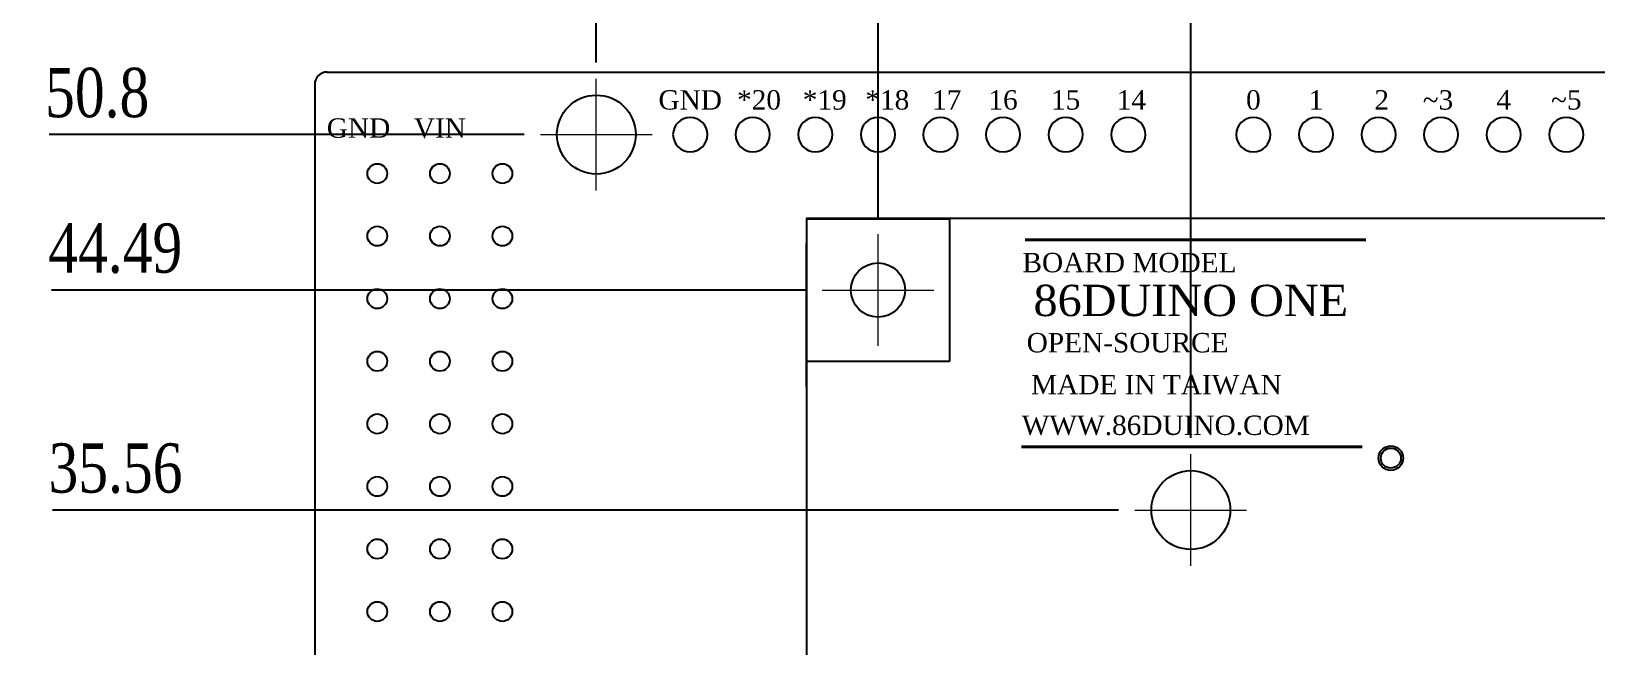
# Model space of a CAD drawing. Header units: millimetres. Extents: x 861 to 1253, y -31 to 249.
# Drawn here: x 1059.7 to 1155, y 139.4 to 176.8 of the extents above; entities that cross this region are included whole.
import ezdxf
from ezdxf.enums import TextEntityAlignment as Align

# ---------------------------------------------------------------- set-up
doc = ezdxf.new("R2010")
doc.units = ezdxf.units.MM
doc.header["$LTSCALE"] = 32.67
doc.header["$PDMODE"] = 3
doc.header["$PDSIZE"] = 0.3125
doc.linetypes.add('CENTER', pattern=[0.6, 0.375, -0.075, 0.075, -0.075])
doc.layers.get('0').update_dxf_attribs({"linetype": 'CONTINUOUS'})
doc.layers.get('Defpoints').update_dxf_attribs({"linetype": 'CONTINUOUS'})
doc.layers.add('COMP_ART', color=7, linetype='CONTINUOUS')
doc.layers.add('PIN_TOP', color=10, linetype='CONTINUOUS')
doc.layers.add('中心線2', color=1, linetype='CENTER', lineweight=15)
doc.layers.add('尺寸標柱線', color=3, linetype='CONTINUOUS', lineweight=15)
doc.styles.get("Standard").update_dxf_attribs({"font": 'times.ttf', "width": 0.8})
doc.dimstyles.new('ISO-25(2)', dxfattribs={"dimtxt": 3, "dimasz": 2.5, "dimexe": 1, "dimexo": 1, "dimgap": 1, "dimtad": 1, "dimlfac": 0.666667, "dimdsep": 46, "dimtxsty": 'Standard', "dimcen": 2.5, "dimclrd": 3, "dimclre": 3, "dimclrt": 2, "dimadec": 0, "dimazin": 2, "dimtfac": 1, "dimtmove": 0, "dimatfit": 3, "dimfxl": 0, "dimarcsym": 0})

# ---------------------------------------------------------------- blocks, each defined once
blk = doc.blocks.new('ROUND_110')
blk.add_circle((0, 0), 0.0275)
blk = doc.blocks.new('*D275')
at = {"layer": 'Defpoints', "color": 0}
for p in [(1069.695, 161.076), (1107.852, 161.076), (1229.356, 94.342)]:
    blk.add_point(p, dxfattribs=at)
at = {"layer": '尺寸標柱線', "color": 3, "lineweight": -2}
blk.add_line((1106.852, 161.076), (1060.929, 161.076), dxfattribs=at)
at = {"layer": '尺寸標柱線', "color": 2, "insert": (1064.812, 163.606), "char_height": 3, "attachment_point": 5}
blk.add_mtext('44.49', dxfattribs=at)
blk = doc.blocks.new('*D276')
at = {"layer": 'Defpoints', "color": 0}
for p in [(1067.625, 170.542), (1090.701, 170.542), (1229.356, 94.342)]:
    blk.add_point(p, dxfattribs=at)
at = {"layer": '尺寸標柱線', "color": 3, "lineweight": -2}
blk.add_line((1089.701, 170.542), (1060.797, 170.542), dxfattribs=at)
at = {"layer": '尺寸標柱線', "color": 2, "insert": (1063.711, 173.072), "char_height": 3, "attachment_point": 5}
blk.add_mtext('50.8', dxfattribs=at)
blk = doc.blocks.new('*D277')
at = {"layer": 'Defpoints', "color": 0}
for p in [(1094.101, 182.289), (1094.101, 173.942), (1229.356, 94.342)]:
    blk.add_point(p, dxfattribs=at)
at = {"layer": '尺寸標柱線', "color": 3, "lineweight": -2}
blk.add_line((1094.101, 174.942), (1094.101, 190.965), dxfattribs=at)
at = {"layer": '尺寸標柱線', "color": 2, "insert": (1091.571, 187.127), "char_height": 3, "attachment_point": 5, "rotation": 90}
blk.add_mtext('90.17', dxfattribs=at)
blk = doc.blocks.new('*D278')
at = {"layer": 'Defpoints', "color": 0}
for p in [(1111.252, 182.109), (1111.252, 164.476), (1229.356, 94.342)]:
    blk.add_point(p, dxfattribs=at)
at = {"layer": '尺寸標柱線', "color": 3, "lineweight": -2}
blk.add_line((1111.252, 165.476), (1111.252, 190.828), dxfattribs=at)
at = {"layer": '尺寸標柱線', "color": 2, "insert": (1108.722, 186.968), "char_height": 3, "attachment_point": 5, "rotation": 90}
blk.add_mtext('78.74', dxfattribs=at)
blk = doc.blocks.new('*D279')
at = {"layer": 'Defpoints', "color": 0}
for p in [(1130.296, 182.168), (1130.296, 151.082), (1229.356, 94.342)]:
    blk.add_point(p, dxfattribs=at)
at = {"layer": '尺寸標柱線', "color": 3, "lineweight": -2}
blk.add_line((1130.296, 152.082), (1130.296, 190.866), dxfattribs=at)
at = {"layer": '尺寸標柱線', "color": 2, "insert": (1127.766, 187.017), "char_height": 3, "attachment_point": 5, "rotation": 90}
blk.add_mtext('66.04', dxfattribs=at)
blk = doc.blocks.new('*D280')
at = {"layer": 'Defpoints', "color": 0}
for p in [(1069.674, 147.682), (1126.896, 147.682), (1229.356, 94.342)]:
    blk.add_point(p, dxfattribs=at)
at = {"layer": '尺寸標柱線', "color": 3, "lineweight": -2}
blk.add_line((1125.896, 147.682), (1060.981, 147.682), dxfattribs=at)
at = {"layer": '尺寸標柱線', "color": 2, "insert": (1064.828, 150.212), "char_height": 3, "attachment_point": 5}
blk.add_mtext('35.56', dxfattribs=at)

msp = doc.modelspace()

# ---------------------------------------------------------------- linework, layer by layer
for p, q in [((1076.956, 173.602), (1076.956, 100.368)), ((1077.706, 174.352), (1228.606, 174.352))]:
    msp.add_line(p, q)
at = {"color": 40, "linetype": 'Continuous'}
msp.add_line((1106.902, 155.202), (1106.902, 163.902), dxfattribs=at)
msp.add_line((1106.902, 155.202), (1106.902, 163.902), dxfattribs=at)
msp.add_lwpolyline([(1190.977, 120.426), (1190.977, 165.426), (1106.902, 165.426), (1106.902, 120.426), (1175.677, 120.426)])
msp.add_lwpolyline([(1115.595, 156.732), (1106.909, 156.732), (1106.909, 165.419), (1115.595, 165.419)], close=True)
at = {"color": 5}
for points in [[(1120.199, 164.141, 0.191, 0.191, 0), (1140.964, 164.141, 0.191, 0.191, 0)], [(1120.199, 164.141, 0.191, 0.191, 0), (1140.964, 164.141, 0.191, 0.191, 0)], [(1119.971, 151.53, 0.191, 0.191, 0), (1140.735, 151.53, 0.191, 0.191, 0)], [(1119.971, 151.53, 0.191, 0.191, 0), (1140.735, 151.53, 0.191, 0.191, 0)]]:
    msp.add_lwpolyline(points, format="xyseb", dxfattribs=at)
for centre, radius in [((1094.101, 170.542), 2.4), ((1080.766, 168.171), 0.6), ((1084.576, 168.171), 0.6), ((1088.386, 168.171), 0.6), ((1080.766, 164.361), 0.6), ((1084.576, 164.361), 0.6), ((1088.386, 164.361), 0.6), ((1080.766, 160.551), 0.6), ((1084.576, 160.551), 0.6), ((1088.386, 160.551), 0.6), ((1080.766, 156.741), 0.6), ((1084.576, 156.741), 0.6), ((1088.386, 156.741), 0.6), ((1080.766, 152.931), 0.6), ((1084.576, 152.931), 0.6), ((1088.386, 152.931), 0.6), ((1142.476, 150.847), 0.75), ((1080.766, 149.121), 0.6), ((1084.576, 149.121), 0.6), ((1088.386, 149.121), 0.6), ((1130.296, 147.682), 2.4), ((1080.766, 145.311), 0.6), ((1084.576, 145.311), 0.6), ((1088.386, 145.311), 0.6), ((1080.766, 141.501), 0.6), ((1084.576, 141.501), 0.6), ((1088.386, 141.501), 0.6)]:
    msp.add_circle(centre, radius)
at = {"color": 7, "linetype": 'Continuous'}
msp.add_circle((1111.252, 161.076), 1.65, dxfattribs=at)
msp.add_arc((1077.706, 173.602), 0.75, 90, 180)
at = {"layer": 'PIN_TOP'}
msp.add_circle((1142.476, 150.847), 0.61, dxfattribs=at)
at = {"layer": '中心線2'}
for p, q in [((1094.101, 167.142), (1094.101, 173.942)), ((1090.701, 170.542), (1097.501, 170.542)), ((1111.252, 157.676), (1111.252, 164.476)), ((1107.852, 161.076), (1114.652, 161.076)), ((1130.296, 144.282), (1130.296, 151.082)), ((1126.896, 147.682), (1133.696, 147.682))]:
    msp.add_line(p, q, dxfattribs=at)

# ---------------------------------------------------------------- block references
at = {"layer": 'COMP_ART', "xscale": -38.09999999999999, "yscale": 38.09999999999999, "zscale": 38.09999999999999, "rotation": 270}
for p in [(1099.816, 170.542), (1103.626, 170.542), (1107.436, 170.542), (1111.246, 170.542), (1115.056, 170.542), (1118.866, 170.542), (1122.676, 170.542), (1126.486, 170.542), (1134.106, 170.542), (1137.916, 170.542), (1141.726, 170.542), (1145.536, 170.542), (1149.346, 170.542), (1153.156, 170.542)]:
    msp.add_blockref('ROUND_110', p, dxfattribs=at)

# ---------------------------------------------------------------- texts
for s, height, p in [('GND', 1.1811, (1099.816, 172.066)), ('*20', 1.1811, (1104.007, 172.066)), ('*19', 1.1811, (1108.007, 172.066)), ('*18', 1.1811, (1111.817, 172.066)), ('17', 1.1811, (1115.437, 172.066)), ('16', 1.1811, (1118.866, 172.066)), ('15', 1.1811, (1122.676, 172.066)), ('14', 1.1811, (1126.676, 172.066)), ('0', 1.181, (1134.106, 172.066)), ('1', 1.181, (1137.916, 172.066)), ('2', 1.181, (1141.916, 172.066)), ('~3', 1.1811, (1145.345, 172.066)), ('4', 1.181, (1149.346, 172.066)), ('~5', 1.1811, (1153.156, 172.066)), ('GND', 1.1811, (1079.623, 170.351)), ('VIN', 1.1811, (1084.576, 170.351))]:
    msp.add_text(s, height=height).set_placement(p, align=Align.CENTER)
at = {"color": 5}
for s, p in [('BOARD MODEL', (1126.562, 162.16)), ('BOARD MODEL', (1126.562, 162.16)), ('OPEN-SOURCE', (1126.448, 157.283)), ('OPEN-SOURCE', (1126.448, 157.283)), ('MADE IN TAIWAN', (1128.2, 154.73)), ('MADE IN TAIWAN', (1128.2, 154.73)), ('WWW.86DUINO.COM', (1128.772, 152.254)), ('WWW.86DUINO.COM', (1128.772, 152.254))]:
    msp.add_text(s, height=1.1811, dxfattribs=at).set_placement(p, align=Align.CENTER)
at = {"color": 5, "width": 1.02}
msp.add_text('86DUINO ONE', height=1.905, dxfattribs=at).set_placement((1130.296, 159.493), align=Align.CENTER)
msp.add_text('86DUINO ONE', height=1.905, dxfattribs=at).set_placement((1130.296, 159.493), align=Align.CENTER)

# ---------------------------------------------------------------- dimensions: what is measured, and where the dimension line sits
at = {"layer": '尺寸標柱線'}
for feature_location, offset, dtype, picture, middle in [((1094.101, 173.942), (0, 8.348), 1, '*D277', (1091.571, 187.127)), ((1111.252, 164.476), (0, 17.633), 1, '*D278', (1108.722, 186.968)), ((1130.296, 151.082), (0, 31.086), 1, '*D279', (1127.766, 187.017)), ((1090.701, 170.542), (-23.076, 0), 0, '*D276', (1063.711, 173.072)), ((1107.852, 161.076), (-38.157, 0), 0, '*D275', (1064.812, 163.606)), ((1126.896, 147.682), (-57.222, 0), 0, '*D280', (1064.828, 150.212))]:
    dim = msp.add_ordinate_dim(feature_location=feature_location, offset=offset, dtype=dtype, origin=(1229.356, 94.342), dimstyle='ISO-25(2)', dxfattribs=at)
    dim.commit()
    dim.dimension.update_dxf_attribs({"geometry": picture, "text_midpoint": middle})

doc.saveas('drawing.dxf')
